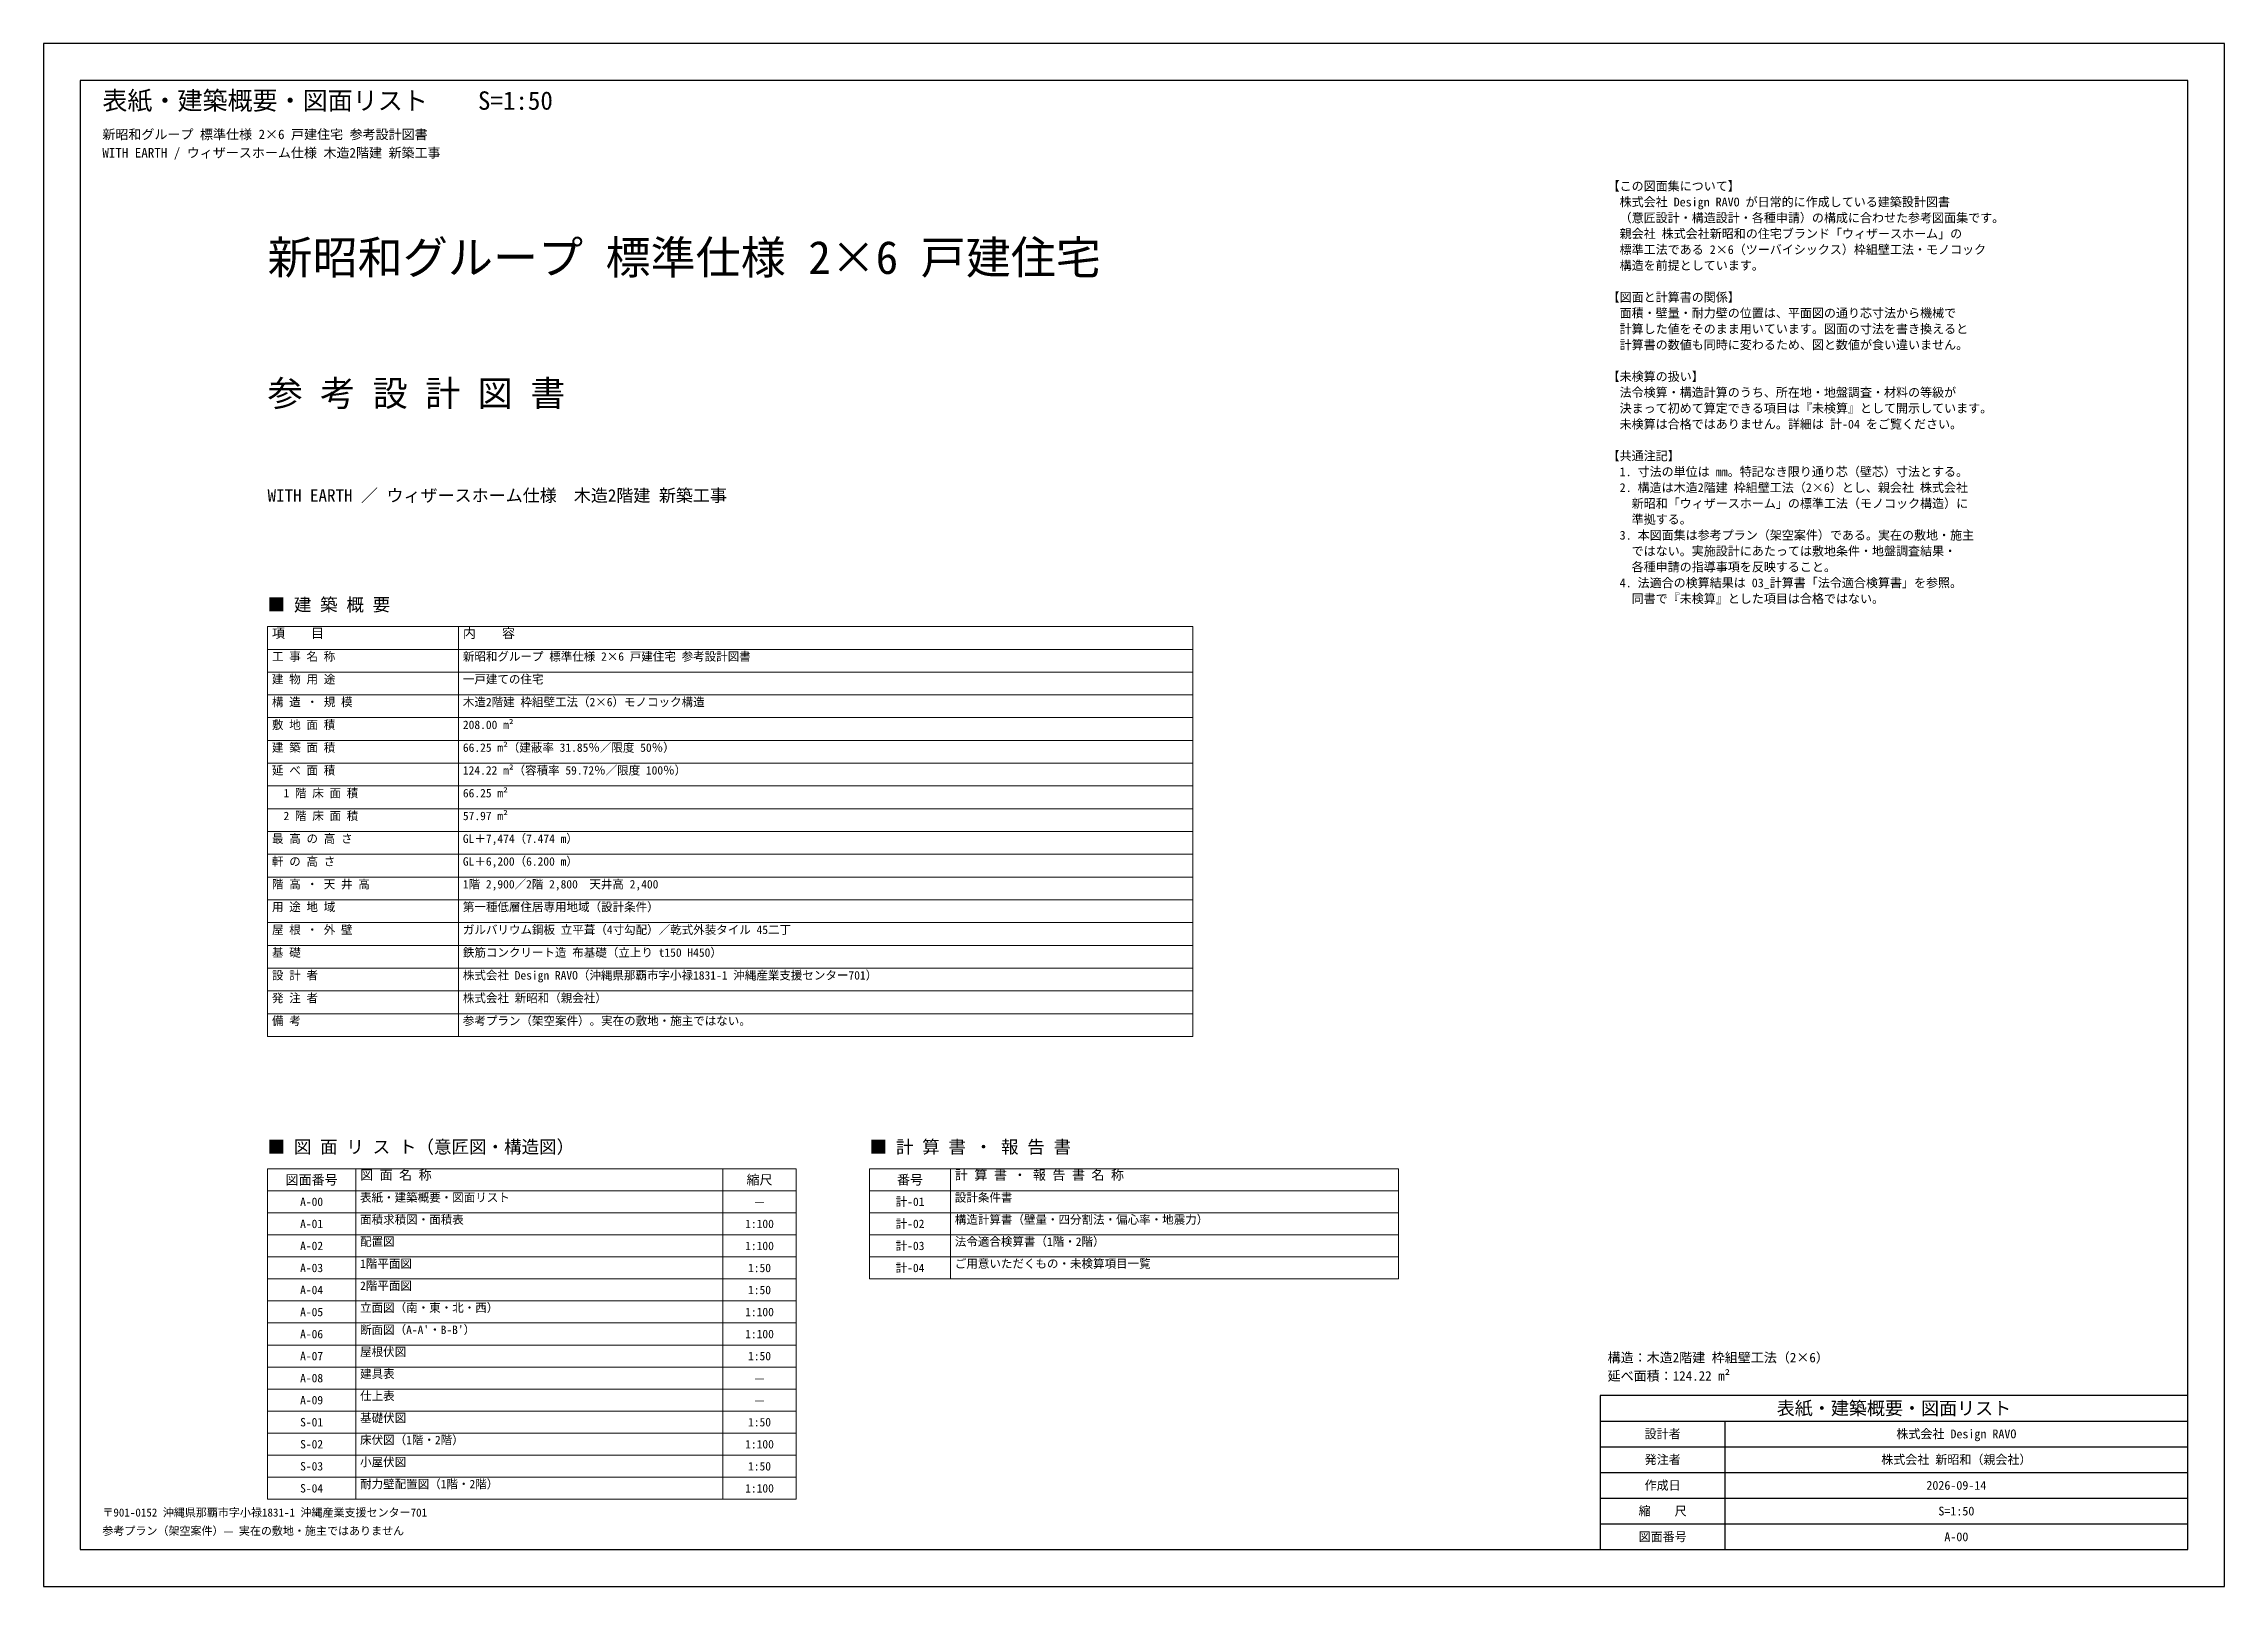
# Model space of a CAD drawing. Header units: millimetres. Extents: x -3050 to 26650, y -16665 to 4335.
import ezdxf
from ezdxf.enums import TextEntityAlignment as Align

# ---------------------------------------------------------------- set-up
doc = ezdxf.new("R2010")
doc.units = ezdxf.units.MM
doc.layers.add('A-ANNO', color=2, linetype='Continuous', lineweight=13)
doc.layers.add('A-TTLB', color=7, linetype='Continuous', lineweight=25)
doc.styles.add('DIP', font='msgothic.ttc')

msp = doc.modelspace()

# ---------------------------------------------------------------- linework, layer by layer
at = {"layer": 'A-ANNO'}
for p, q in [((0, -3600), (12600, -3600)), ((0, -3600), (0, -9180)), ((2600, -3600), (2600, -9180)), ((12600, -3600), (12600, -9180)), ((0, -3910), (12600, -3910)), ((0, -4220), (12600, -4220)), ((0, -4530), (12600, -4530)), ((0, -4840), (12600, -4840)), ((0, -5150), (12600, -5150)), ((0, -5460), (12600, -5460)), ((0, -5770), (12600, -5770)), ((0, -6080), (12600, -6080)), ((0, -6390), (12600, -6390)), ((0, -6700), (12600, -6700)), ((0, -7010), (12600, -7010)), ((0, -7320), (12600, -7320)), ((0, -7630), (12600, -7630)), ((0, -7940), (12600, -7940)), ((0, -8250), (12600, -8250)), ((0, -8560), (12600, -8560)), ((0, -8870), (12600, -8870)), ((0, -9180), (12600, -9180)), ((0, -10980), (7200, -10980)), ((0, -10980), (0, -15480)), ((1200, -10980), (1200, -15480)), ((6200, -10980), (6200, -15480)), ((7200, -10980), (7200, -15480)), ((8200, -10980), (15400, -10980)), ((8200, -10980), (8200, -12480)), ((9300, -10980), (9300, -12480)), ((15400, -10980), (15400, -12480)), ((0, -11280), (7200, -11280)), ((8200, -11280), (15400, -11280)), ((0, -11580), (7200, -11580)), ((8200, -11580), (15400, -11580)), ((0, -11880), (7200, -11880)), ((8200, -11880), (15400, -11880)), ((0, -12180), (7200, -12180)), ((8200, -12180), (15400, -12180)), ((0, -12480), (7200, -12480)), ((8200, -12480), (15400, -12480)), ((0, -12780), (7200, -12780)), ((0, -13080), (7200, -13080)), ((0, -13380), (7200, -13380)), ((0, -13680), (7200, -13680)), ((0, -13980), (7200, -13980)), ((0, -14280), (7200, -14280)), ((0, -14580), (7200, -14580)), ((0, -14880), (7200, -14880)), ((0, -15180), (7200, -15180)), ((0, -15480), (7200, -15480))]:
    msp.add_line(p, q, dxfattribs=at)
at = {"layer": 'A-TTLB'}
for p, q in [((18150, -14415), (26150, -14415)), ((19850, -14765), (19850, -14415)), ((18150, -14765), (26150, -14765)), ((19850, -15115), (19850, -14765)), ((18150, -15115), (26150, -15115)), ((19850, -15465), (19850, -15115)), ((18150, -15465), (26150, -15465)), ((19850, -15815), (19850, -15465)), ((18150, -15815), (26150, -15815)), ((19850, -16165), (19850, -15815))]:
    msp.add_line(p, q, dxfattribs=at)
for points in [[(-3050, -16665), (26650, -16665), (26650, 4335), (-3050, 4335)], [(-2550, -16165), (26150, -16165), (26150, 3835), (-2550, 3835)], [(18150, -16165), (26150, -16165), (26150, -14065), (18150, -14065)]]:
    msp.add_lwpolyline(points, close=True, dxfattribs=at)

# ---------------------------------------------------------------- texts
at = {"layer": 'A-ANNO', "style": 'DIP'}
for s, height, p in [('【この図面集について】', 120, (18250, 2335)), ('\u3000株式会社 Design RAVO が日常的に作成している建築設計図書', 120, (18250, 2119)), ('\u3000親会社 株式会社新昭和の住宅ブランド「ウィザースホーム」の', 120, (18250, 1687)), ('\u3000（意匠設計・構造設計・各種申請）の構成に合わせた参考図面集です。', 120, (18250, 1903)), ('\u3000標準工法である 2×6（ツーバイシックス）枠組壁工法・モノコック', 120, (18250, 1471)), ('\u3000構造を前提としています。', 120, (18250, 1255)), ('【図面と計算書の関係】', 120, (18250, 823)), ('\u3000面積・壁量・耐力壁の位置は、平面図の通り芯寸法から機械で', 120, (18250, 607)), ('\u3000計算した値をそのまま用いています。図面の寸法を書き換えると', 120, (18250, 391)), ('\u3000計算書の数値も同時に変わるため、図と数値が食い違いません。', 120, (18250, 175)), ('【未検算の扱い】', 120, (18250, -257)), ('\u3000法令検算・構造計算のうち、所在地・地盤調査・材料の等級が', 120, (18250, -473)), ('\u3000決まって初めて算定できる項目は『未検算』として開示しています。', 120, (18250, -689)), ('\u3000未検算は合格ではありません。詳細は 計-04 をご覧ください。', 120, (18250, -905)), ('【共通注記】', 120, (18250, -1337)), ('\u30001. 寸法の単位は mm。特記なき限り通り芯（壁芯）寸法とする。', 120, (18250, -1553)), ('\u30002. 構造は木造2階建 枠組壁工法（2×6）とし、親会社 株式会社', 120, (18250, -1769)), ('\u3000\u3000新昭和「ウィザースホーム」の標準工法（モノコック構造）に', 120, (18250, -1985)), ('\u3000\u3000準拠する。', 120, (18250, -2201)), ('\u30003. 本図面集は参考プラン（架空案件）である。実在の敷地・施主', 120, (18250, -2417)), ('\u3000\u3000ではない。実施設計にあたっては敷地条件・地盤調査結果・', 120, (18250, -2633)), ('\u30004. 法適合の検算結果は 03_計算書「法令適合検算書」を参照。', 120, (18250, -3065)), ('\u3000\u3000各種申請の指導事項を反映すること。', 120, (18250, -2849)), ('■ 建 築 概 要', 175, (0, -3390)), ('\u3000\u3000同書で『未検算』とした項目は合格ではない。', 120, (18250, -3281)), ('項\u3000\u3000目', 130, (60, -3755)), ('内\u3000\u3000容', 130, (2660, -3755)), ('工 事 名 称', 115, (60, -4065)), ('新昭和グループ 標準仕様 2×6 戸建住宅 参考設計図書', 115, (2660, -4065)), ('建 物 用 途', 115, (60, -4375)), ('一戸建ての住宅', 115, (2660, -4375)), ('構 造 ・ 規 模', 115, (60, -4685)), ('木造2階建 枠組壁工法（2×6）モノコック構造', 115, (2660, -4685)), ('敷 地 面 積', 115, (60, -4995)), ('208.00 m²', 115, (2660, -4995)), ('建 築 面 積', 115, (60, -5305)), ('66.25 m²（建蔽率 31.85％／限度 50％）', 115, (2660, -5305)), ('延 べ 面 積', 115, (60, -5615)), ('124.22 m²（容積率 59.72％／限度 100％）', 115, (2660, -5615)), ('\u30001 階 床 面 積', 115, (60, -5925)), ('66.25 m²', 115, (2660, -5925)), ('\u30002 階 床 面 積', 115, (60, -6235)), ('57.97 m²', 115, (2660, -6235)), ('最 高 の 高 さ', 115, (60, -6545)), ('GL＋7,474（7.474 m）', 115, (2660, -6545)), ('軒 の 高 さ', 115, (60, -6855)), ('GL＋6,200（6.200 m）', 115, (2660, -6855)), ('階 高 ・ 天 井 高', 115, (60, -7165)), ('1階 2,900／2階 2,800\u3000天井高 2,400', 115, (2660, -7165)), ('用 途 地 域', 115, (60, -7475)), ('第一種低層住居専用地域（設計条件）', 115, (2660, -7475)), ('屋 根 ・ 外 壁', 115, (60, -7785)), ('ガルバリウム鋼板 立平葺（4寸勾配）／乾式外装タイル 45二丁', 115, (2660, -7785)), ('基 礎', 115, (60, -8095)), ('鉄筋コンクリート造 布基礎（立上り t150 H450）', 115, (2660, -8095)), ('設 計 者', 115, (60, -8405)), ('株式会社 Design RAVO（沖縄県那覇市字小禄1831-1 沖縄産業支援センター701）', 115, (2660, -8405)), ('発 注 者', 115, (60, -8715)), ('株式会社 新昭和（親会社）', 115, (2660, -8715)), ('備 考', 115, (60, -9025)), ('参考プラン（架空案件）。実在の敷地・施主ではない。', 115, (2660, -9025)), ('■ 図 面 リ ス ト（意匠図・構造図）', 175, (0, -10770)), ('■ 計 算 書 ・ 報 告 書', 175, (8200, -10770)), ('図 面 名 称', 130, (1260, -11130)), ('計 算 書 ・ 報 告 書 名 称', 130, (9360, -11130)), ('表紙・建築概要・図面リスト', 115, (1260, -11430)), ('設計条件書', 115, (9360, -11430)), ('面積求積図・面積表', 115, (1260, -11730)), ('構造計算書（壁量・四分割法・偏心率・地震力）', 115, (9360, -11730)), ('配置図', 115, (1260, -12030)), ('法令適合検算書（1階・2階）', 115, (9360, -12030)), ('1階平面図', 115, (1260, -12330)), ('ご用意いただくもの・未検算項目一覧', 115, (9360, -12330)), ('2階平面図', 115, (1260, -12630)), ('立面図（南・東・北・西）', 115, (1260, -12930)), ("断面図（A-A'・B-B'）", 115, (1260, -13230)), ('屋根伏図', 115, (1260, -13530)), ('建具表', 115, (1260, -13830)), ('仕上表', 115, (1260, -14130)), ('基礎伏図', 115, (1260, -14430)), ('床伏図（1階・2階）', 115, (1260, -14730)), ('小屋伏図', 115, (1260, -15030)), ('耐力壁配置図（1階・2階）', 115, (1260, -15330))]:
    msp.add_text(s, height=height, dxfattribs=at).set_placement(p)
for s, height, p in [('図面番号', 130, (600, -11130)), ('縮尺', 130, (6700, -11130)), ('番号', 130, (8750, -11130)), ('A-00', 115, (600, -11430)), ('—', 115, (6700, -11430)), ('計-01', 115, (8750, -11430)), ('A-01', 115, (600, -11730)), ('1:100', 115, (6700, -11730)), ('計-02', 115, (8750, -11730)), ('A-02', 115, (600, -12030)), ('1:100', 115, (6700, -12030)), ('計-03', 115, (8750, -12030)), ('A-03', 115, (600, -12330)), ('1:50', 115, (6700, -12330)), ('計-04', 115, (8750, -12330)), ('A-04', 115, (600, -12630)), ('1:50', 115, (6700, -12630)), ('A-05', 115, (600, -12930)), ('1:100', 115, (6700, -12930)), ('A-06', 115, (600, -13230)), ('1:100', 115, (6700, -13230)), ('A-07', 115, (600, -13530)), ('1:50', 115, (6700, -13530)), ('A-08', 115, (600, -13830)), ('—', 115, (6700, -13830)), ('A-09', 115, (600, -14130)), ('—', 115, (6700, -14130)), ('S-01', 115, (600, -14430)), ('1:50', 115, (6700, -14430)), ('S-02', 115, (600, -14730)), ('1:100', 115, (6700, -14730)), ('S-03', 115, (600, -15030)), ('1:50', 115, (6700, -15030)), ('S-04', 115, (600, -15330)), ('1:100', 115, (6700, -15330))]:
    msp.add_text(s, height=height, dxfattribs=at).set_placement(p, align=Align.MIDDLE_CENTER)
at = {"layer": 'A-TTLB', "style": 'DIP'}
for s, height, p in [('表紙・建築概要・図面リスト\u3000\u3000S=1:50', 250, (-2250, 3435)), ('新昭和グループ 標準仕様 2×6 戸建住宅 参考設計図書', 130, (-2250, 3035)), ('WITH EARTH / ウィザースホーム仕様 木造2階建 新築工事', 130, (-2250, 2785)), ('新昭和グループ 標準仕様 2×6 戸建住宅', 450, (0, 1200)), ('参 考 設 計 図 書', 350, (0, -600)), ('WITH EARTH ／ ウィザースホーム仕様\u3000木造2階建 新築工事', 170, (0, -1900)), ('構造：木造2階建 枠組壁工法（2×6）', 130, (18250, -13615)), ('延べ面積：124.22 m²', 130, (18250, -13865)), ('〒901-0152 沖縄県那覇市字小禄1831-1 沖縄産業支援センター701', 110, (-2250, -15715)), ('参考プラン（架空案件）— 実在の敷地・施主ではありません', 110, (-2250, -15965))]:
    msp.add_text(s, height=height, dxfattribs=at).set_placement(p)
for s, height, p in [('表紙・建築概要・図面リスト', 180, (22150, -14240)), ('設計者', 120, (19000, -14590)), ('株式会社 Design RAVO', 120, (23000, -14590)), ('発注者', 120, (19000, -14940)), ('株式会社 新昭和（親会社）', 120, (23000, -14940)), ('作成日', 120, (19000, -15290)), ('2026-09-14', 120, (23000, -15290)), ('縮\u3000\u3000尺', 120, (19000, -15640)), ('S=1:50', 120, (23000, -15640)), ('図面番号', 120, (19000, -15990)), ('A-00', 120, (23000, -15990))]:
    msp.add_text(s, height=height, dxfattribs=at).set_placement(p, align=Align.MIDDLE_CENTER)

doc.saveas('drawing.dxf')
